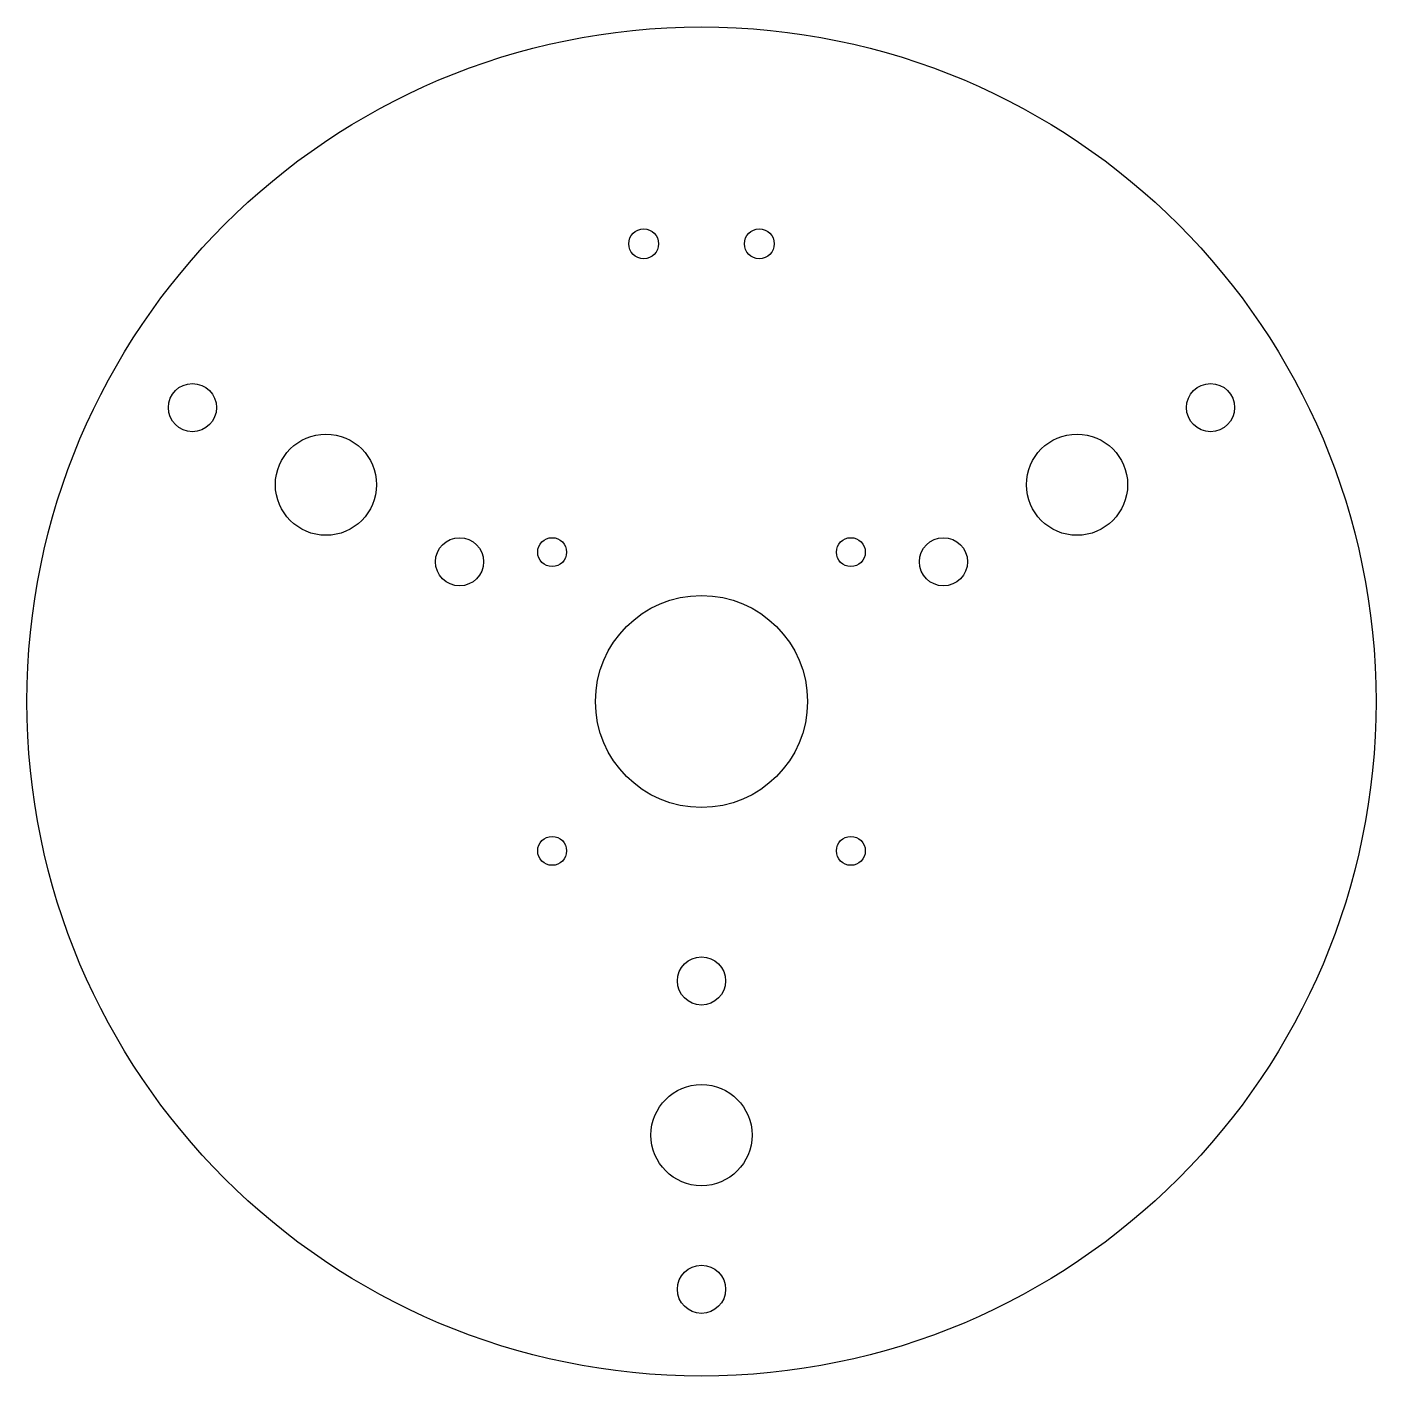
# Model space of a CAD drawing. Header units: millimetres. Extents: x -70 to 70, y -70 to 70.
import ezdxf

# ---------------------------------------------------------------- set-up
doc = ezdxf.new("R2010")
doc.units = ezdxf.units.MM

msp = doc.modelspace()

# ---------------------------------------------------------------- linework, layer by layer
for centre, radius in [((0, 0), 70), ((-6, 47.5), 1.55), ((6, 47.5), 1.55), ((-52.83, 30.5), 2.5), ((52.83, 30.5), 2.5), ((-38.97, 22.5), 5.25), ((38.97, 22.5), 5.25), ((-25.11, 14.5), 2.5), ((-15.5, 15.5), 1.5), ((15.5, 15.5), 1.5), ((25.11, 14.5), 2.5), ((0, 0), 11), ((-15.5, -15.5), 1.5), ((15.5, -15.5), 1.5), ((0, -29), 2.5), ((0, -45), 5.25), ((0, -61), 2.5)]:
    msp.add_circle(centre, radius)

doc.saveas('drawing.dxf')
